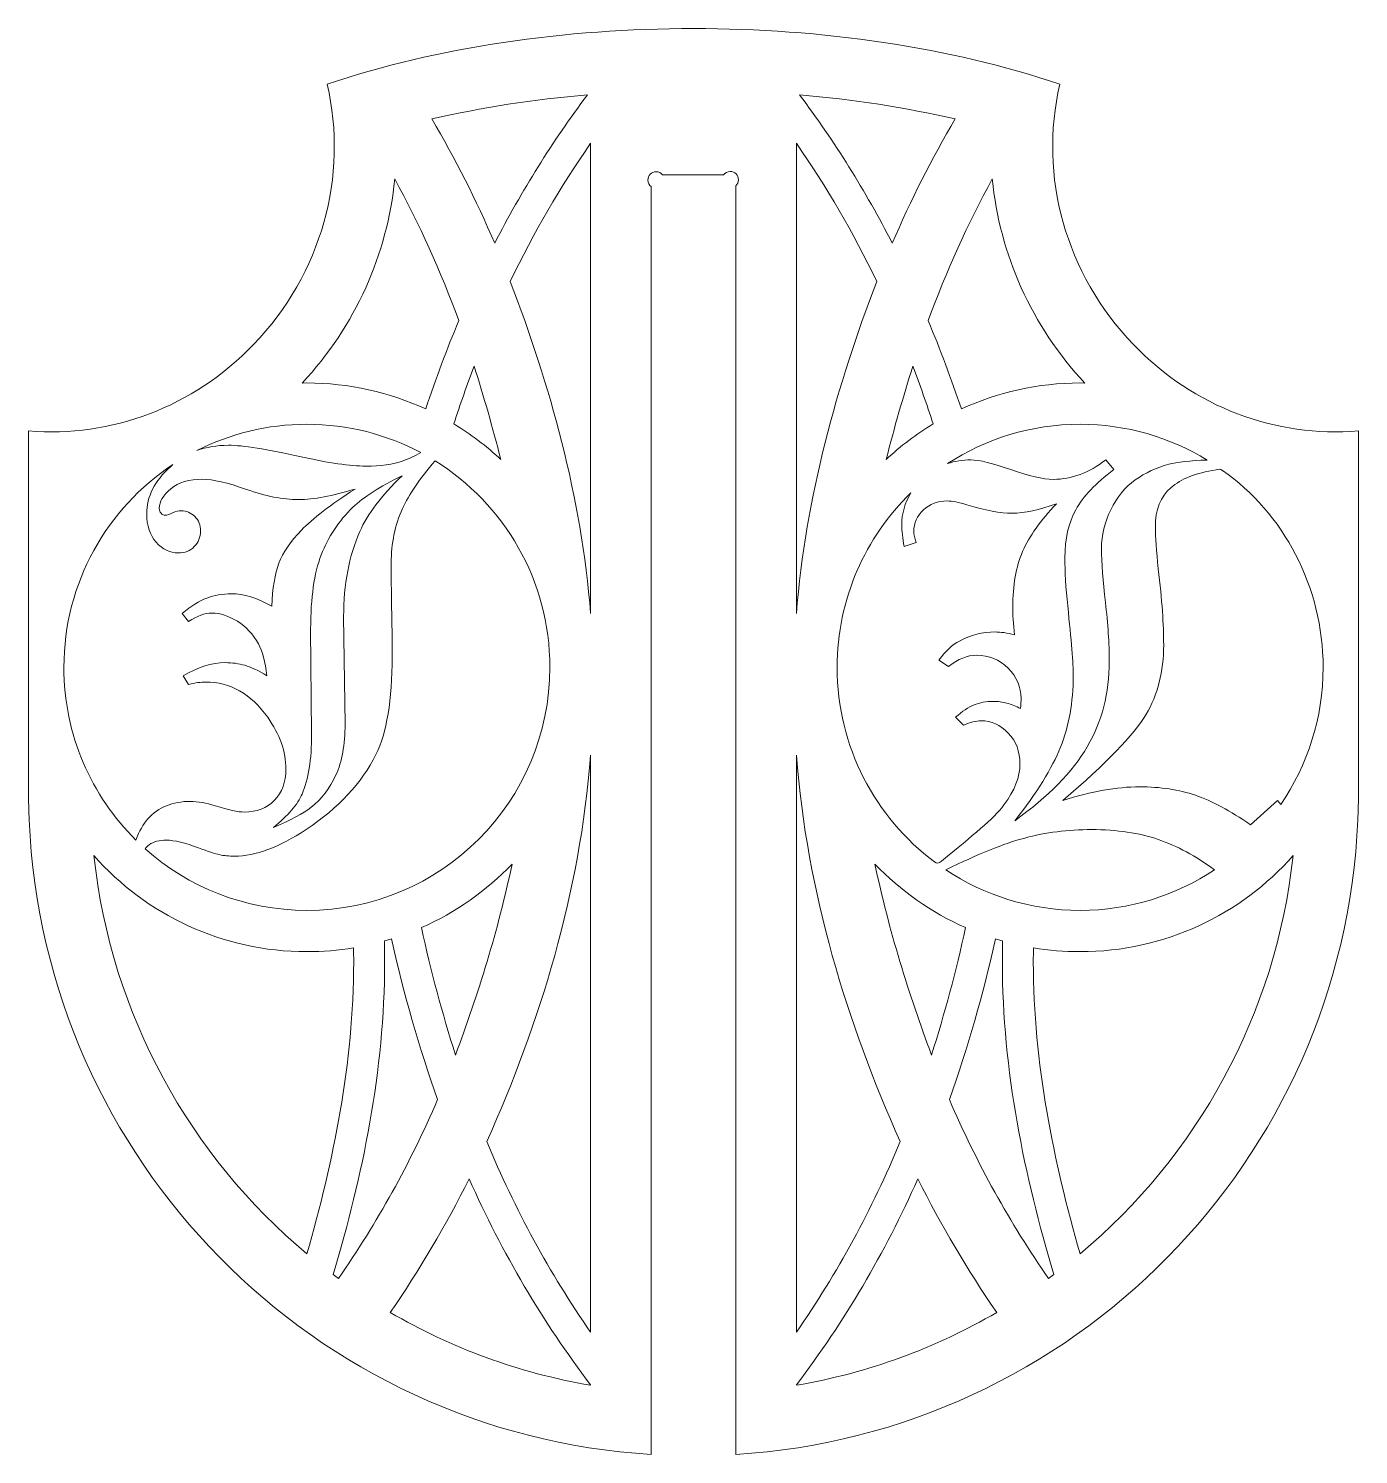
# Model space of a CAD drawing. Header units: inches. Extents: x 5.8 to 53.9, y -22.4 to 33.8.
# Drawn here: x 13.37 to 18.45, y 0.1 to 5.54 of the extents above; entities that cross this region are included whole.
import ezdxf

# ---------------------------------------------------------------- set-up
doc = ezdxf.new("R2010")
doc.units = ezdxf.units.IN
doc.header["$MEASUREMENT"] = 0
doc.layers.add('layer 1', color=7, linetype='Continuous')

msp = doc.modelspace()

# ---------------------------------------------------------------- linework, layer by layer
at = {"layer": 'layer 1', "color": 250, "lineweight": 9}
for points, knots in [([(18.4491, 2.6352), (18.4491, 2.6352), (18.4491, 4.0068), (18.4491, 4.0068), (18.4491, 4.0068), (18.133, 3.9808), (17.8215, 4.0964), (17.5902, 4.3369), (17.5902, 4.3369), (17.3307, 4.6068), (17.2287, 4.9776), (17.3093, 5.3297), (17.3093, 5.3297), (16.8896, 5.4711), (16.4008, 5.5418), (15.912, 5.5419), (15.912, 5.5419), (15.4231, 5.5418), (14.9343, 5.4711), (14.5146, 5.3297), (14.5146, 5.3297), (14.5952, 4.9776), (14.4932, 4.6068), (14.2337, 4.3369), (14.2337, 4.3369), (14.0024, 4.0964), (13.6909, 3.9808), (13.3748, 4.0068), (13.3748, 4.0068), (13.3748, 4.0068), (13.3748, 2.6352), (13.3748, 2.6352), (13.3748, 2.6352), (13.3748, 2.6165), (13.375, 2.5977), (13.3754, 2.579), (13.3754, 2.579), (13.3758, 2.5604), (13.3764, 2.5417), (13.3772, 2.5231), (13.3772, 2.5231), (13.4336, 1.2223), (14.4663, 0.1813), (15.7505, 0.1025), (15.7505, 0.1025), (15.7505, 0.1025), (15.7505, 4.9387), (15.7505, 4.9387), (15.7505, 4.9387), (15.7429, 4.9444), (15.7379, 4.9536), (15.7379, 4.9639), (15.7379, 4.9639), (15.7379, 4.9813), (15.752, 4.9954), (15.7694, 4.9954), (15.7694, 4.9954), (15.7792, 4.9954), (15.788, 4.9909), (15.7938, 4.9838), (15.7938, 4.9838), (15.7938, 4.9838), (16.0265, 4.9838), (16.0265, 4.9838), (16.0265, 4.9838), (16.0323, 4.9916), (16.0415, 4.9967), (16.052, 4.9967), (16.052, 4.9967), (16.0693, 4.9967), (16.0834, 4.9826), (16.0834, 4.9652), (16.0834, 4.9652), (16.0834, 4.9561), (16.0796, 4.9478), (16.0734, 4.9421), (16.0734, 4.9421), (16.0734, 4.9421), (16.0734, 0.1025), (16.0734, 0.1025), (16.0734, 0.1025), (17.3576, 0.1813), (18.3903, 1.2223), (18.4467, 2.5231), (18.4467, 2.5231), (18.4475, 2.5417), (18.4481, 2.5604), (18.4485, 2.579), (18.4485, 2.579), (18.4489, 2.5977), (18.4491, 2.6165), (18.4491, 2.6352)], [0, 0, 0, 0, 0.041667, 0.041667, 0.041667, 0.041667, 0.083333, 0.083333, 0.083333, 0.083333, 0.125, 0.125, 0.125, 0.125, 0.166667, 0.166667, 0.166667, 0.166667, 0.208333, 0.208333, 0.208333, 0.208333, 0.25, 0.25, 0.25, 0.25, 0.291667, 0.291667, 0.291667, 0.291667, 0.333333, 0.333333, 0.333333, 0.333333, 0.375, 0.375, 0.375, 0.375, 0.416667, 0.416667, 0.416667, 0.416667, 0.458333, 0.458333, 0.458333, 0.458333, 0.5, 0.5, 0.5, 0.5, 0.541667, 0.541667, 0.541667, 0.541667, 0.583333, 0.583333, 0.583333, 0.583333, 0.625, 0.625, 0.625, 0.625, 0.666667, 0.666667, 0.666667, 0.666667, 0.708333, 0.708333, 0.708333, 0.708333, 0.75, 0.75, 0.75, 0.75, 0.791667, 0.791667, 0.791667, 0.791667, 0.833333, 0.833333, 0.833333, 0.833333, 0.875, 0.875, 0.875, 0.875, 0.916667, 0.916667, 0.916667, 0.916667, 1, 1, 1, 1]), ([(15.5069, 5.2887), (15.3745, 5.112), (15.2561, 4.9228), (15.1534, 4.723), (15.1534, 4.723), (15.0831, 4.8871), (15.0028, 5.0454), (14.9133, 5.1968), (14.9133, 5.1968), (15.1033, 5.2407), (15.3031, 5.2713), (15.5069, 5.2887)], [0, 0, 0, 0, 0.25, 0.25, 0.25, 0.25, 0.5, 0.5, 0.5, 0.5, 1, 1, 1, 1]), ([(16.6705, 4.723), (16.5679, 4.9228), (16.4494, 5.112), (16.317, 5.2887), (16.317, 5.2887), (16.5208, 5.2713), (16.7206, 5.2407), (16.9106, 5.1968), (16.9106, 5.1968), (16.8211, 5.0454), (16.7408, 4.8871), (16.6705, 4.723)], [0, 0, 0, 0, 0.25, 0.25, 0.25, 0.25, 0.5, 0.5, 0.5, 0.5, 1, 1, 1, 1]), ([(15.5195, 5.1043), (15.5195, 5.1043), (15.5195, 3.3099), (15.5195, 3.3099), (15.5195, 3.3099), (15.4842, 3.7559), (15.3646, 4.1821), (15.2127, 4.5771), (15.2127, 4.5771), (15.3017, 4.7621), (15.4044, 4.9384), (15.5195, 5.1043)], [0, 0, 0, 0, 0.25, 0.25, 0.25, 0.25, 0.5, 0.5, 0.5, 0.5, 1, 1, 1, 1]), ([(16.6112, 4.5771), (16.4594, 4.1821), (16.3397, 3.7559), (16.3044, 3.3099), (16.3044, 3.3099), (16.3044, 3.3099), (16.3044, 5.1043), (16.3044, 5.1043), (16.3044, 5.1043), (16.4195, 4.9384), (16.5222, 4.7621), (16.6112, 4.5771)], [0, 0, 0, 0, 0.25, 0.25, 0.25, 0.25, 0.5, 0.5, 0.5, 0.5, 1, 1, 1, 1]), ([(14.8901, 4.0907), (14.7521, 4.1542), (14.5986, 4.1897), (14.4368, 4.1897), (14.4368, 4.1897), (14.4368, 4.1897), (14.4194, 4.1895), (14.4194, 4.1895), (14.4194, 4.1895), (14.6217, 4.4069), (14.7443, 4.6807), (14.7719, 4.9679), (14.7719, 4.9679), (14.866, 4.796), (14.948, 4.6154), (15.0164, 4.4276), (15.0164, 4.4276), (14.9708, 4.3179), (14.9284, 4.2055), (14.8901, 4.0907)], [0, 0, 0, 0, 0.166667, 0.166667, 0.166667, 0.166667, 0.333333, 0.333333, 0.333333, 0.333333, 0.5, 0.5, 0.5, 0.5, 0.666667, 0.666667, 0.666667, 0.666667, 1, 1, 1, 1]), ([(16.9339, 4.0907), (16.8955, 4.2055), (16.8531, 4.3179), (16.8075, 4.4276), (16.8075, 4.4276), (16.8759, 4.6154), (16.9579, 4.796), (17.0521, 4.9679), (17.0521, 4.9679), (17.0796, 4.6807), (17.2022, 4.4069), (17.4045, 4.1895), (17.4045, 4.1895), (17.4045, 4.1895), (17.3871, 4.1897), (17.3871, 4.1897), (17.3871, 4.1897), (17.2253, 4.1897), (17.0718, 4.1542), (16.9339, 4.0907)], [0, 0, 0, 0, 0.166667, 0.166667, 0.166667, 0.166667, 0.333333, 0.333333, 0.333333, 0.333333, 0.5, 0.5, 0.5, 0.5, 0.666667, 0.666667, 0.666667, 0.666667, 1, 1, 1, 1]), ([(15.075, 4.2545), (15.1114, 4.1382), (15.146, 4.0193), (15.1766, 3.8982), (15.1766, 3.8982), (15.1219, 3.9493), (15.0619, 3.9947), (14.9975, 4.0337), (14.9975, 4.0337), (15.0219, 4.1083), (15.0478, 4.182), (15.075, 4.2545)], [0, 0, 0, 0, 0.25, 0.25, 0.25, 0.25, 0.5, 0.5, 0.5, 0.5, 1, 1, 1, 1]), ([(16.8264, 4.0337), (16.762, 3.9947), (16.702, 3.9493), (16.6473, 3.8982), (16.6473, 3.8982), (16.6779, 4.0193), (16.7125, 4.1382), (16.7489, 4.2545), (16.7489, 4.2545), (16.7761, 4.182), (16.802, 4.1083), (16.8264, 4.0337)], [0, 0, 0, 0, 0.25, 0.25, 0.25, 0.25, 0.5, 0.5, 0.5, 0.5, 1, 1, 1, 1]), ([(14.8712, 3.9244), (14.8483, 3.9111), (14.826, 3.9008), (14.8046, 3.8932), (14.8046, 3.8932), (14.7652, 3.8793), (14.7173, 3.8726), (14.6615, 3.8726), (14.6615, 3.8726), (14.602, 3.8726), (14.5196, 3.8846), (14.4151, 3.9083), (14.4151, 3.9083), (14.2846, 3.9376), (14.1918, 3.9521), (14.1372, 3.9521), (14.1372, 3.9521), (14.0938, 3.9521), (14.0538, 3.9454), (14.0172, 3.932), (14.0172, 3.932), (14.1432, 3.9961), (14.2858, 4.0322), (14.4368, 4.0322), (14.4368, 4.0322), (14.5937, 4.0322), (14.7416, 3.9932), (14.8712, 3.9244)], [0, 0, 0, 0, 0.125, 0.125, 0.125, 0.125, 0.25, 0.25, 0.25, 0.25, 0.375, 0.375, 0.375, 0.375, 0.5, 0.5, 0.5, 0.5, 0.625, 0.625, 0.625, 0.625, 0.75, 0.75, 0.75, 0.75, 1, 1, 1, 1]), ([(17.3124, 2.8009), (17.3445, 2.8817), (17.3608, 2.9724), (17.3608, 3.0723), (17.3608, 3.0723), (17.3608, 3.1192), (17.3537, 3.2082), (17.3396, 3.3391), (17.3396, 3.3391), (17.3325, 3.4086), (17.329, 3.47), (17.329, 3.5233), (17.329, 3.5233), (17.329, 3.5949), (17.3428, 3.656), (17.3706, 3.7061), (17.3706, 3.7061), (17.3985, 3.7566), (17.4469, 3.8077), (17.5153, 3.8593), (17.5153, 3.8593), (17.5153, 3.8593), (17.4846, 3.8963), (17.4846, 3.8963), (17.4846, 3.8963), (17.4214, 3.8469), (17.3547, 3.8222), (17.2845, 3.8222), (17.2845, 3.8222), (17.2461, 3.8222), (17.1921, 3.8346), (17.1229, 3.8593), (17.1229, 3.8593), (17.0537, 3.884), (17.0026, 3.8963), (16.9697, 3.8963), (16.9697, 3.8963), (16.9384, 3.8963), (16.9091, 3.8917), (16.8816, 3.8824), (16.8816, 3.8824), (17.027, 3.9771), (17.2006, 4.0322), (17.3871, 4.0322), (17.3871, 4.0322), (17.5646, 4.0322), (17.7305, 3.9823), (17.8714, 3.8958), (17.8714, 3.8958), (17.8068, 3.8934), (17.758, 3.8882), (17.7253, 3.8797), (17.7253, 3.8797), (17.6784, 3.8674), (17.6357, 3.8473), (17.5972, 3.8197), (17.5972, 3.8197), (17.5584, 3.7922), (17.5273, 3.7544), (17.504, 3.7061), (17.504, 3.7061), (17.4804, 3.6578), (17.4687, 3.6087), (17.4687, 3.5593), (17.4687, 3.5593), (17.4687, 3.5035), (17.4737, 3.4347), (17.4836, 3.3528), (17.4836, 3.3528), (17.4934, 3.2713), (17.4984, 3.1962), (17.4984, 3.1281), (17.4984, 3.1281), (17.4984, 3.0074), (17.4705, 2.8987), (17.4144, 2.8023), (17.4144, 2.8023), (17.3583, 2.7056), (17.2662, 2.6118), (17.1377, 2.52), (17.1377, 2.52), (17.2221, 2.6262), (17.2803, 2.7197), (17.3124, 2.8009)], [0, 0, 0, 0, 0.045455, 0.045455, 0.045455, 0.045455, 0.090909, 0.090909, 0.090909, 0.090909, 0.136364, 0.136364, 0.136364, 0.136364, 0.181818, 0.181818, 0.181818, 0.181818, 0.227273, 0.227273, 0.227273, 0.227273, 0.272727, 0.272727, 0.272727, 0.272727, 0.318182, 0.318182, 0.318182, 0.318182, 0.363636, 0.363636, 0.363636, 0.363636, 0.409091, 0.409091, 0.409091, 0.409091, 0.454545, 0.454545, 0.454545, 0.454545, 0.5, 0.5, 0.5, 0.5, 0.545455, 0.545455, 0.545455, 0.545455, 0.590909, 0.590909, 0.590909, 0.590909, 0.636364, 0.636364, 0.636364, 0.636364, 0.681818, 0.681818, 0.681818, 0.681818, 0.727273, 0.727273, 0.727273, 0.727273, 0.772727, 0.772727, 0.772727, 0.772727, 0.818182, 0.818182, 0.818182, 0.818182, 0.863636, 0.863636, 0.863636, 0.863636, 0.909091, 0.909091, 0.909091, 0.909091, 1, 1, 1, 1]), ([(14.0505, 3.049), (14.1443, 3.049), (14.2232, 3.0043), (14.2874, 2.9145), (14.2874, 2.9145), (14.3336, 2.8498), (14.3568, 2.7837), (14.3568, 2.7165), (14.3568, 2.7165), (14.3568, 2.6675), (14.3423, 2.628), (14.313, 2.5981), (14.313, 2.5981), (14.2837, 2.5681), (14.2457, 2.553), (14.1985, 2.553), (14.1985, 2.553), (14.1745, 2.553), (14.1375, 2.561), (14.0875, 2.5768), (14.0875, 2.5768), (14.0523, 2.5882), (14.0209, 2.5937), (13.9925, 2.5937), (13.9925, 2.5937), (13.925, 2.5937), (13.8705, 2.5717), (13.8296, 2.5268), (13.8296, 2.5268), (13.8121, 2.5075), (13.7972, 2.4806), (13.7844, 2.4463), (13.7844, 2.4463), (13.6148, 2.6144), (13.5097, 2.8474), (13.5097, 3.1051), (13.5097, 3.1051), (13.5097, 3.4279), (13.6747, 3.7122), (13.9249, 3.8782), (13.9249, 3.8782), (13.9249, 3.8782), (13.916, 3.8704), (13.916, 3.8704), (13.916, 3.8704), (13.8559, 3.8158), (13.8256, 3.756), (13.8256, 3.6906), (13.8256, 3.6906), (13.8256, 3.6455), (13.8377, 3.6095), (13.862, 3.5823), (13.862, 3.5823), (13.8864, 3.5549), (13.9145, 3.5413), (13.9462, 3.5413), (13.9462, 3.5413), (13.9709, 3.5413), (13.9913, 3.5493), (14.0073, 3.5657), (14.0073, 3.5657), (14.023, 3.5817), (14.0311, 3.6017), (14.0311, 3.6258), (14.0311, 3.6258), (14.0311, 3.6474), (14.024, 3.6656), (14.0095, 3.6804), (14.0095, 3.6804), (13.995, 3.6949), (13.9777, 3.7023), (13.9573, 3.7023), (13.9573, 3.7023), (13.9478, 3.7023), (13.937, 3.6995), (13.9246, 3.694), (13.9246, 3.694), (13.9123, 3.6884), (13.9031, 3.6856), (13.8972, 3.6856), (13.8972, 3.6856), (13.8904, 3.6856), (13.8849, 3.6881), (13.8805, 3.6927), (13.8805, 3.6927), (13.8759, 3.6977), (13.8738, 3.7038), (13.8738, 3.7119), (13.8738, 3.7119), (13.8738, 3.7371), (13.8886, 3.7618), (13.9179, 3.7862), (13.9179, 3.7862), (13.9475, 3.8106), (13.9876, 3.8226), (14.0388, 3.8226), (14.0388, 3.8226), (14.0779, 3.8226), (14.1338, 3.8096), (14.2066, 3.7837), (14.2066, 3.7837), (14.2794, 3.7578), (14.3454, 3.7449), (14.4049, 3.7449), (14.4049, 3.7449), (14.4629, 3.7449), (14.5348, 3.7584), (14.6205, 3.7853), (14.6205, 3.7853), (14.5264, 3.7245), (14.4586, 3.6721), (14.4163, 3.6286), (14.4163, 3.6286), (14.3744, 3.5848), (14.3457, 3.5425), (14.3299, 3.5021), (14.3299, 3.5021), (14.3145, 3.4614), (14.3056, 3.4065), (14.3031, 3.338), (14.3031, 3.338), (14.247, 3.3698), (14.1958, 3.3858), (14.1495, 3.3858), (14.1495, 3.3858), (14.1146, 3.3858), (14.0829, 3.3803), (14.0548, 3.3692), (14.0548, 3.3692), (14.0264, 3.3584), (13.995, 3.3386), (13.9607, 3.3109), (13.9607, 3.3109), (13.9607, 3.3109), (13.9857, 3.2803), (13.9857, 3.2803), (13.9857, 3.2803), (14.0172, 3.3013), (14.0468, 3.3118), (14.0752, 3.3118), (14.0752, 3.3118), (14.1063, 3.3118), (14.1387, 3.3013), (14.1723, 3.2806), (14.1723, 3.2806), (14.2056, 3.26), (14.2322, 3.2313), (14.2522, 3.1946), (14.2522, 3.1946), (14.267, 3.1671), (14.2781, 3.1264), (14.2846, 3.0731), (14.2846, 3.0731), (14.2513, 3.0928), (14.2232, 3.1061), (14.2004, 3.1129), (14.2004, 3.1129), (14.1773, 3.1196), (14.1523, 3.123), (14.1251, 3.123), (14.1251, 3.123), (14.0749, 3.123), (14.0212, 3.1061), (13.9644, 3.0721), (13.9644, 3.0721), (13.9644, 3.0721), (13.9857, 3.0398), (13.9857, 3.0398), (13.9857, 3.0398), (14.0116, 3.0459), (14.0332, 3.049), (14.0505, 3.049)], [0, 0, 0, 0, 0.022727, 0.022727, 0.022727, 0.022727, 0.045455, 0.045455, 0.045455, 0.045455, 0.068182, 0.068182, 0.068182, 0.068182, 0.090909, 0.090909, 0.090909, 0.090909, 0.113636, 0.113636, 0.113636, 0.113636, 0.136364, 0.136364, 0.136364, 0.136364, 0.159091, 0.159091, 0.159091, 0.159091, 0.181818, 0.181818, 0.181818, 0.181818, 0.204545, 0.204545, 0.204545, 0.204545, 0.227273, 0.227273, 0.227273, 0.227273, 0.25, 0.25, 0.25, 0.25, 0.272727, 0.272727, 0.272727, 0.272727, 0.295455, 0.295455, 0.295455, 0.295455, 0.318182, 0.318182, 0.318182, 0.318182, 0.340909, 0.340909, 0.340909, 0.340909, 0.363636, 0.363636, 0.363636, 0.363636, 0.386364, 0.386364, 0.386364, 0.386364, 0.409091, 0.409091, 0.409091, 0.409091, 0.431818, 0.431818, 0.431818, 0.431818, 0.454545, 0.454545, 0.454545, 0.454545, 0.477273, 0.477273, 0.477273, 0.477273, 0.5, 0.5, 0.5, 0.5, 0.522727, 0.522727, 0.522727, 0.522727, 0.545455, 0.545455, 0.545455, 0.545455, 0.568182, 0.568182, 0.568182, 0.568182, 0.590909, 0.590909, 0.590909, 0.590909, 0.613636, 0.613636, 0.613636, 0.613636, 0.636364, 0.636364, 0.636364, 0.636364, 0.659091, 0.659091, 0.659091, 0.659091, 0.681818, 0.681818, 0.681818, 0.681818, 0.704545, 0.704545, 0.704545, 0.704545, 0.727273, 0.727273, 0.727273, 0.727273, 0.75, 0.75, 0.75, 0.75, 0.772727, 0.772727, 0.772727, 0.772727, 0.795455, 0.795455, 0.795455, 0.795455, 0.818182, 0.818182, 0.818182, 0.818182, 0.840909, 0.840909, 0.840909, 0.840909, 0.863636, 0.863636, 0.863636, 0.863636, 0.886364, 0.886364, 0.886364, 0.886364, 0.909091, 0.909091, 0.909091, 0.909091, 0.931818, 0.931818, 0.931818, 0.931818, 0.954545, 0.954545, 0.954545, 0.954545, 1, 1, 1, 1]), ([(15.3639, 3.1051), (15.3639, 2.5931), (14.9488, 2.178), (14.4368, 2.178), (14.4368, 2.178), (14.2, 2.178), (13.9839, 2.2667), (13.8201, 2.4128), (13.8201, 2.4128), (13.825, 2.4198), (13.8301, 2.425), (13.8352, 2.4284), (13.8352, 2.4284), (13.8522, 2.4401), (13.8741, 2.4457), (13.9006, 2.4457), (13.9006, 2.4457), (13.932, 2.4457), (13.9728, 2.4358), (14.023, 2.4164), (14.023, 2.4164), (14.0601, 2.4028), (14.0869, 2.3942), (14.1035, 2.3905), (14.1035, 2.3905), (14.1202, 2.3865), (14.1393, 2.3846), (14.1612, 2.3846), (14.1612, 2.3846), (14.2399, 2.3846), (14.3309, 2.4185), (14.4342, 2.4867), (14.4342, 2.4867), (14.5576, 2.5688), (14.6464, 2.6638), (14.7004, 2.7723), (14.7004, 2.7723), (14.7414, 2.8547), (14.7621, 2.9796), (14.7621, 3.1465), (14.7621, 3.1465), (14.7621, 3.2005), (14.7618, 3.2529), (14.7608, 3.3035), (14.7608, 3.3035), (14.7593, 3.3994), (14.7584, 3.466), (14.7584, 3.5033), (14.7584, 3.5033), (14.7584, 3.578), (14.7729, 3.6471), (14.8016, 3.7106), (14.8016, 3.7106), (14.8256, 3.7638), (14.8671, 3.8246), (14.9259, 3.8928), (14.9259, 3.8928), (15.1889, 3.7292), (15.3639, 3.4376), (15.3639, 3.1051)], [0, 0, 0, 0, 0.0625, 0.0625, 0.0625, 0.0625, 0.125, 0.125, 0.125, 0.125, 0.1875, 0.1875, 0.1875, 0.1875, 0.25, 0.25, 0.25, 0.25, 0.3125, 0.3125, 0.3125, 0.3125, 0.375, 0.375, 0.375, 0.375, 0.4375, 0.4375, 0.4375, 0.4375, 0.5, 0.5, 0.5, 0.5, 0.5625, 0.5625, 0.5625, 0.5625, 0.625, 0.625, 0.625, 0.625, 0.6875, 0.6875, 0.6875, 0.6875, 0.75, 0.75, 0.75, 0.75, 0.8125, 0.8125, 0.8125, 0.8125, 0.875, 0.875, 0.875, 0.875, 1, 1, 1, 1]), ([(17.3212, 2.5973), (17.4874, 2.7392), (17.593, 2.8482), (17.6381, 2.9244), (17.6381, 2.9244), (17.6833, 3.0007), (17.7059, 3.0892), (17.7059, 3.1905), (17.7059, 3.1905), (17.7059, 3.2657), (17.6992, 3.3624), (17.6854, 3.481), (17.6854, 3.481), (17.678, 3.5498), (17.6741, 3.6027), (17.6741, 3.639), (17.6741, 3.639), (17.6741, 3.7061), (17.6939, 3.7566), (17.7331, 3.7904), (17.7331, 3.7904), (17.7717, 3.8239), (17.8292, 3.8466), (17.9059, 3.8585), (17.9059, 3.8585), (17.9161, 3.86), (17.9215, 3.8628), (17.9306, 3.8564), (17.9306, 3.8564), (18.1621, 3.6934), (18.3142, 3.4142), (18.3142, 3.1051), (18.3142, 3.1051), (18.3142, 2.9111), (18.2547, 2.7311), (18.1529, 2.5823), (18.1529, 2.5823), (18.1529, 2.5823), (18.1403, 2.5969), (18.1403, 2.5969), (18.1403, 2.5969), (18.1403, 2.5969), (18.0369, 2.5048), (18.0369, 2.5048), (18.0369, 2.5048), (17.96, 2.5581), (17.8897, 2.5955), (17.8269, 2.6171), (17.8269, 2.6171), (17.7641, 2.6386), (17.6932, 2.6492), (17.6141, 2.6492), (17.6141, 2.6492), (17.5277, 2.6492), (17.4299, 2.6319), (17.3212, 2.5973)], [0, 0, 0, 0, 0.066667, 0.066667, 0.066667, 0.066667, 0.133333, 0.133333, 0.133333, 0.133333, 0.2, 0.2, 0.2, 0.2, 0.266667, 0.266667, 0.266667, 0.266667, 0.333333, 0.333333, 0.333333, 0.333333, 0.4, 0.4, 0.4, 0.4, 0.466667, 0.466667, 0.466667, 0.466667, 0.533333, 0.533333, 0.533333, 0.533333, 0.6, 0.6, 0.6, 0.6, 0.666667, 0.666667, 0.666667, 0.666667, 0.733333, 0.733333, 0.733333, 0.733333, 0.8, 0.8, 0.8, 0.8, 0.866667, 0.866667, 0.866667, 0.866667, 1, 1, 1, 1]), ([(14.639, 3.6236), (14.5977, 3.5296), (14.577, 3.4213), (14.577, 3.2985), (14.577, 3.2985), (14.577, 3.2985), (14.5826, 2.8883), (14.5826, 2.8883), (14.5826, 2.8883), (14.5826, 2.81), (14.5708, 2.7455), (14.5477, 2.6946), (14.5477, 2.6946), (14.5246, 2.6437), (14.4925, 2.6024), (14.4521, 2.5703), (14.4521, 2.5703), (14.4228, 2.5475), (14.3753, 2.5222), (14.309, 2.4944), (14.309, 2.4944), (14.3651, 2.5398), (14.4015, 2.582), (14.4185, 2.6218), (14.4185, 2.6218), (14.4428, 2.6767), (14.4549, 2.7532), (14.4549, 2.8513), (14.4549, 2.8513), (14.4549, 2.8513), (14.4512, 3.2513), (14.4512, 3.2513), (14.4512, 3.2513), (14.4512, 3.3707), (14.4647, 3.4648), (14.4916, 3.5336), (14.4916, 3.5336), (14.5187, 3.6027), (14.5588, 3.6634), (14.6122, 3.7156), (14.6122, 3.7156), (14.6523, 3.7541), (14.7149, 3.7942), (14.8, 3.8359), (14.8, 3.8359), (14.721, 3.7594), (14.6674, 3.6887), (14.639, 3.6236)], [0, 0, 0, 0, 0.076923, 0.076923, 0.076923, 0.076923, 0.153846, 0.153846, 0.153846, 0.153846, 0.230769, 0.230769, 0.230769, 0.230769, 0.307692, 0.307692, 0.307692, 0.307692, 0.384615, 0.384615, 0.384615, 0.384615, 0.461538, 0.461538, 0.461538, 0.461538, 0.538462, 0.538462, 0.538462, 0.538462, 0.615385, 0.615385, 0.615385, 0.615385, 0.692308, 0.692308, 0.692308, 0.692308, 0.769231, 0.769231, 0.769231, 0.769231, 0.846154, 0.846154, 0.846154, 0.846154, 1, 1, 1, 1]), ([(16.8313, 2.363), (16.6059, 2.5321), (16.46, 2.8016), (16.46, 3.1051), (16.46, 3.1051), (16.46, 3.3659), (16.5677, 3.6016), (16.7411, 3.7701), (16.7411, 3.7701), (16.718, 3.733), (16.7065, 3.6921), (16.7065, 3.6472), (16.7065, 3.6472), (16.7065, 3.6256), (16.7097, 3.5985), (16.716, 3.566), (16.716, 3.566), (16.716, 3.566), (16.7615, 3.5819), (16.7615, 3.5819), (16.7615, 3.5819), (16.7552, 3.5978), (16.7524, 3.6115), (16.7524, 3.6235), (16.7524, 3.6235), (16.7524, 3.6553), (16.7644, 3.6825), (16.7891, 3.7054), (16.7891, 3.7054), (16.8134, 3.7283), (16.8438, 3.7396), (16.8798, 3.7396), (16.8798, 3.7396), (16.8981, 3.7396), (16.9235, 3.7347), (16.9553, 3.7252), (16.9553, 3.7252), (17.0251, 3.7036), (17.0827, 3.693), (17.1282, 3.693), (17.1282, 3.693), (17.1744, 3.693), (17.2309, 3.705), (17.2969, 3.729), (17.2969, 3.729), (17.2358, 3.6659), (17.1928, 3.6052), (17.1677, 3.5466), (17.1677, 3.5466), (17.1427, 3.4884), (17.13, 3.4174), (17.13, 3.3345), (17.13, 3.3345), (17.13, 3.3063), (17.1321, 3.2713), (17.1363, 3.2293), (17.1363, 3.2293), (17.1225, 3.2329), (17.1095, 3.2357), (17.0968, 3.2374), (17.0968, 3.2374), (17.0844, 3.2392), (17.0731, 3.2399), (17.0629, 3.2399), (17.0629, 3.2399), (17.0149, 3.2399), (16.9694, 3.2283), (16.9267, 3.2053), (16.9267, 3.2053), (16.8999, 3.1912), (16.8738, 3.1672), (16.8483, 3.133), (16.8483, 3.133), (16.8483, 3.133), (16.8854, 3.1086), (16.8854, 3.1086), (16.8854, 3.1086), (16.9217, 3.1369), (16.957, 3.151), (16.9913, 3.151), (16.9913, 3.151), (17.0393, 3.151), (17.0795, 3.1348), (17.1123, 3.1019), (17.1123, 3.1019), (17.1451, 3.0695), (17.1617, 3.0307), (17.1617, 2.9862), (17.1617, 2.9862), (17.1617, 2.9767), (17.161, 2.9636), (17.1596, 2.9477), (17.1596, 2.9477), (17.1423, 2.9573), (17.125, 2.9643), (17.1077, 2.9685), (17.1077, 2.9685), (17.0904, 2.9731), (17.0735, 2.9752), (17.0569, 2.9752), (17.0569, 2.9752), (17.0287, 2.9752), (17.0036, 2.9707), (16.9824, 2.9618), (16.9824, 2.9618), (16.9609, 2.953), (16.9373, 2.9375), (16.9119, 2.9149), (16.9119, 2.9149), (16.9119, 2.9149), (16.9426, 2.8842), (16.9426, 2.8842), (16.9426, 2.8842), (16.9676, 2.8955), (16.9899, 2.9011), (17.0093, 2.9011), (17.0093, 2.9011), (17.0484, 2.9011), (17.0827, 2.8856), (17.1127, 2.8542), (17.1127, 2.8542), (17.1427, 2.8228), (17.1575, 2.7836), (17.1575, 2.7367), (17.1575, 2.7367), (17.1575, 2.6876), (17.1371, 2.6354), (17.0964, 2.58), (17.0964, 2.58), (17.0567, 2.5258), (16.9776, 2.4652), (16.8588, 2.366), (16.8588, 2.366), (16.8474, 2.3566), (16.8406, 2.356), (16.8313, 2.363)], [0, 0, 0, 0, 0.028571, 0.028571, 0.028571, 0.028571, 0.057143, 0.057143, 0.057143, 0.057143, 0.085714, 0.085714, 0.085714, 0.085714, 0.114286, 0.114286, 0.114286, 0.114286, 0.142857, 0.142857, 0.142857, 0.142857, 0.171429, 0.171429, 0.171429, 0.171429, 0.2, 0.2, 0.2, 0.2, 0.228571, 0.228571, 0.228571, 0.228571, 0.257143, 0.257143, 0.257143, 0.257143, 0.285714, 0.285714, 0.285714, 0.285714, 0.314286, 0.314286, 0.314286, 0.314286, 0.342857, 0.342857, 0.342857, 0.342857, 0.371429, 0.371429, 0.371429, 0.371429, 0.4, 0.4, 0.4, 0.4, 0.428571, 0.428571, 0.428571, 0.428571, 0.457143, 0.457143, 0.457143, 0.457143, 0.485714, 0.485714, 0.485714, 0.485714, 0.514286, 0.514286, 0.514286, 0.514286, 0.542857, 0.542857, 0.542857, 0.542857, 0.571429, 0.571429, 0.571429, 0.571429, 0.6, 0.6, 0.6, 0.6, 0.628571, 0.628571, 0.628571, 0.628571, 0.657143, 0.657143, 0.657143, 0.657143, 0.685714, 0.685714, 0.685714, 0.685714, 0.714286, 0.714286, 0.714286, 0.714286, 0.742857, 0.742857, 0.742857, 0.742857, 0.771429, 0.771429, 0.771429, 0.771429, 0.8, 0.8, 0.8, 0.8, 0.828571, 0.828571, 0.828571, 0.828571, 0.857143, 0.857143, 0.857143, 0.857143, 0.885714, 0.885714, 0.885714, 0.885714, 0.914286, 0.914286, 0.914286, 0.914286, 0.942857, 0.942857, 0.942857, 0.942857, 1, 1, 1, 1]), ([(15.5195, 2.7706), (15.5195, 2.7706), (15.5195, 0.5686), (15.5195, 0.5686), (15.5195, 0.5686), (15.3635, 0.7935), (15.2302, 1.0374), (15.1231, 1.2964), (15.1231, 1.2964), (15.3263, 1.7477), (15.479, 2.2454), (15.5195, 2.7706)], [0, 0, 0, 0, 0.25, 0.25, 0.25, 0.25, 0.5, 0.5, 0.5, 0.5, 1, 1, 1, 1]), ([(16.3044, 2.7706), (16.3449, 2.2454), (16.4976, 1.7477), (16.7008, 1.2964), (16.7008, 1.2964), (16.5937, 1.0374), (16.4604, 0.7935), (16.3044, 0.5686), (16.3044, 0.5686), (16.3044, 0.5686), (16.3044, 2.7706), (16.3044, 2.7706)], [0, 0, 0, 0, 0.25, 0.25, 0.25, 0.25, 0.5, 0.5, 0.5, 0.5, 1, 1, 1, 1]), ([(16.8745, 2.3324), (16.9971, 2.3926), (17.0977, 2.4332), (17.1758, 2.454), (17.1758, 2.454), (17.2556, 2.4755), (17.3403, 2.4861), (17.4306, 2.4861), (17.4306, 2.4861), (17.5277, 2.4861), (17.6127, 2.4734), (17.6854, 2.4484), (17.6854, 2.4484), (17.7567, 2.4238), (17.8281, 2.3853), (17.8998, 2.3325), (17.8998, 2.3325), (17.7529, 2.2349), (17.5767, 2.178), (17.3871, 2.178), (17.3871, 2.178), (17.1976, 2.178), (17.0214, 2.2348), (16.8745, 2.3324)], [0, 0, 0, 0, 0.142857, 0.142857, 0.142857, 0.142857, 0.285714, 0.285714, 0.285714, 0.285714, 0.428571, 0.428571, 0.428571, 0.428571, 0.571429, 0.571429, 0.571429, 0.571429, 0.714286, 0.714286, 0.714286, 0.714286, 1, 1, 1, 1]), ([(13.6242, 2.3867), (13.8229, 2.1621), (14.1133, 2.0205), (14.4368, 2.0205), (14.4368, 2.0205), (14.4975, 2.0205), (14.557, 2.0255), (14.615, 2.0351), (14.615, 2.0351), (14.6153, 2.0173), (14.6154, 1.9995), (14.6154, 1.9817), (14.6154, 1.9817), (14.6154, 1.5941), (14.5377, 1.22), (14.4371, 0.8676), (14.4371, 0.8676), (13.9916, 1.2404), (13.6894, 1.7788), (13.6242, 2.3867)], [0, 0, 0, 0, 0.166667, 0.166667, 0.166667, 0.166667, 0.333333, 0.333333, 0.333333, 0.333333, 0.5, 0.5, 0.5, 0.5, 0.666667, 0.666667, 0.666667, 0.666667, 1, 1, 1, 1]), ([(15.2195, 2.3543), (15.167, 2.102), (15.0907, 1.8584), (15.0036, 1.6262), (15.0036, 1.6262), (14.9543, 1.7839), (14.9096, 1.9461), (14.8741, 2.1123), (14.8741, 2.1123), (15.0048, 2.1699), (15.122, 2.2526), (15.2195, 2.3543)], [0, 0, 0, 0, 0.25, 0.25, 0.25, 0.25, 0.5, 0.5, 0.5, 0.5, 1, 1, 1, 1]), ([(16.8203, 1.6262), (16.7332, 1.8584), (16.6569, 2.102), (16.6044, 2.3543), (16.6044, 2.3543), (16.7019, 2.2526), (16.8191, 2.1699), (16.9498, 2.1123), (16.9498, 2.1123), (16.9143, 1.9461), (16.8696, 1.7839), (16.8203, 1.6262)], [0, 0, 0, 0, 0.25, 0.25, 0.25, 0.25, 0.5, 0.5, 0.5, 0.5, 1, 1, 1, 1]), ([(17.3868, 0.8676), (17.2862, 1.22), (17.2085, 1.5941), (17.2085, 1.9817), (17.2085, 1.9817), (17.2085, 1.9995), (17.2086, 2.0173), (17.2089, 2.0351), (17.2089, 2.0351), (17.2669, 2.0255), (17.3264, 2.0205), (17.3871, 2.0205), (17.3871, 2.0205), (17.7106, 2.0205), (18.001, 2.1621), (18.1997, 2.3867), (18.1997, 2.3867), (18.1345, 1.7788), (17.8323, 1.2404), (17.3868, 0.8676)], [0, 0, 0, 0, 0.166667, 0.166667, 0.166667, 0.166667, 0.333333, 0.333333, 0.333333, 0.333333, 0.5, 0.5, 0.5, 0.5, 0.666667, 0.666667, 0.666667, 0.666667, 1, 1, 1, 1]), ([(14.7601, 2.0695), (14.8054, 1.8586), (14.8662, 1.6538), (14.9355, 1.4566), (14.9355, 1.4566), (14.8315, 1.2142), (14.7044, 0.9855), (14.5573, 0.7737), (14.5573, 0.7737), (14.5573, 0.7737), (14.5371, 0.7886), (14.5371, 0.7886), (14.5371, 0.7886), (14.6493, 1.1648), (14.7335, 1.5657), (14.7335, 1.9817), (14.7335, 1.9817), (14.7335, 2.0083), (14.7332, 2.0349), (14.7327, 2.0613), (14.7327, 2.0613), (14.7419, 2.0639), (14.751, 2.0667), (14.7601, 2.0695)], [0, 0, 0, 0, 0.142857, 0.142857, 0.142857, 0.142857, 0.285714, 0.285714, 0.285714, 0.285714, 0.428571, 0.428571, 0.428571, 0.428571, 0.571429, 0.571429, 0.571429, 0.571429, 0.714286, 0.714286, 0.714286, 0.714286, 1, 1, 1, 1]), ([(16.8884, 1.4566), (16.9577, 1.6538), (17.0185, 1.8586), (17.0638, 2.0695), (17.0638, 2.0695), (17.0729, 2.0667), (17.082, 2.0639), (17.0912, 2.0613), (17.0912, 2.0613), (17.0907, 2.0349), (17.0904, 2.0083), (17.0904, 1.9817), (17.0904, 1.9817), (17.0904, 1.5657), (17.1746, 1.1648), (17.2868, 0.7886), (17.2868, 0.7886), (17.2868, 0.7886), (17.2666, 0.7737), (17.2666, 0.7737), (17.2666, 0.7737), (17.1195, 0.9855), (16.9924, 1.2142), (16.8884, 1.4566)], [0, 0, 0, 0, 0.142857, 0.142857, 0.142857, 0.142857, 0.285714, 0.285714, 0.285714, 0.285714, 0.428571, 0.428571, 0.428571, 0.428571, 0.571429, 0.571429, 0.571429, 0.571429, 0.714286, 0.714286, 0.714286, 0.714286, 1, 1, 1, 1]), ([(15.0557, 1.154), (15.1812, 0.8717), (15.3373, 0.6079), (15.5195, 0.3676), (15.5195, 0.3676), (15.5195, 0.3676), (15.5195, 0.3666), (15.5195, 0.3666), (15.5195, 0.3666), (15.2448, 0.4134), (14.9869, 0.5091), (14.7549, 0.6444), (14.7549, 0.6444), (14.8665, 0.8055), (14.9672, 0.9758), (15.0557, 1.154)], [0, 0, 0, 0, 0.2, 0.2, 0.2, 0.2, 0.4, 0.4, 0.4, 0.4, 0.6, 0.6, 0.6, 0.6, 1, 1, 1, 1]), ([(16.3044, 0.3676), (16.4866, 0.6079), (16.6427, 0.8717), (16.7682, 1.154), (16.7682, 1.154), (16.8567, 0.9758), (16.9574, 0.8055), (17.069, 0.6444), (17.069, 0.6444), (16.837, 0.5091), (16.5791, 0.4134), (16.3044, 0.3666), (16.3044, 0.3666), (16.3044, 0.3666), (16.3044, 0.3676), (16.3044, 0.3676)], [0, 0, 0, 0, 0.2, 0.2, 0.2, 0.2, 0.4, 0.4, 0.4, 0.4, 0.6, 0.6, 0.6, 0.6, 1, 1, 1, 1])]:
    msp.add_open_spline(points, degree=3, knots=knots, dxfattribs=at)

doc.saveas('drawing.dxf')
